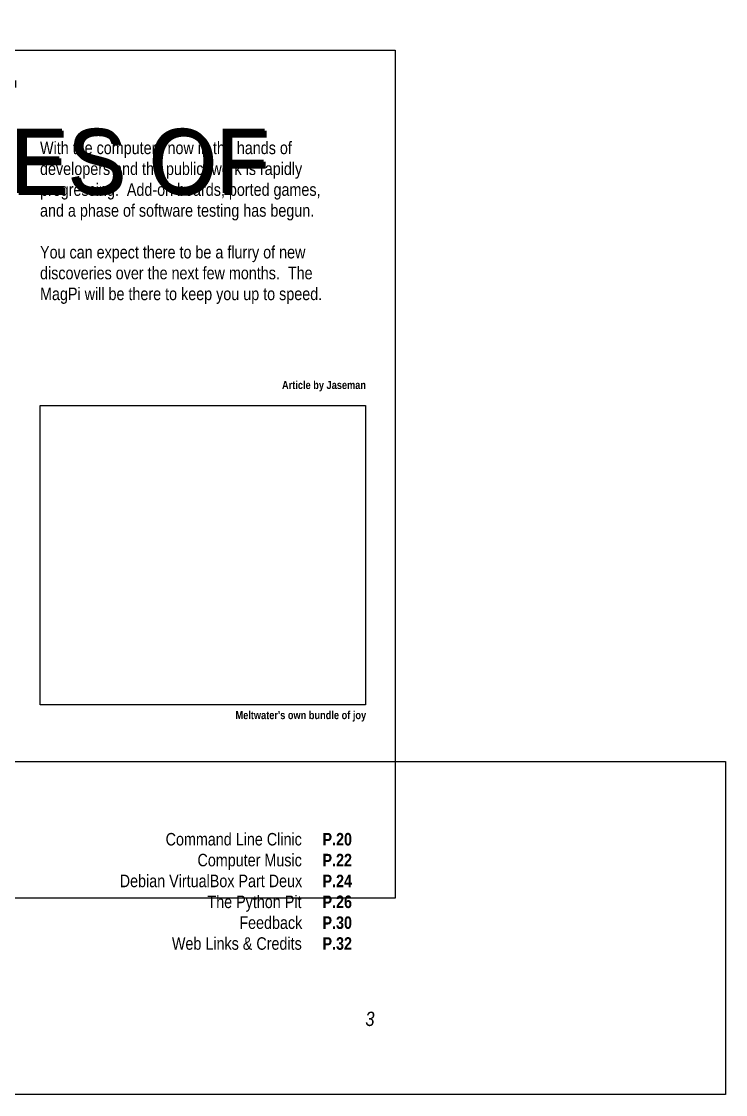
# Model space of a CAD drawing. Header units: millimetres. Extents: x -361 to 301, y -13 to 287.
# Drawn here: x 103.8 to 300.7, y -13.2 to 287 of the extents above; entities that cross this region are included whole.
import ezdxf

# ---------------------------------------------------------------- set-up
doc = ezdxf.new("R2010")
doc.units = ezdxf.units.MM
doc.layers.add('Images', color=7, linetype='Continuous')
doc.layers.add('Text', color=7, linetype='Continuous')
doc.styles.get("Standard").update_dxf_attribs({"font": 'arial.ttf'})
picture_1 = doc.add_image_def('image1.jpg', size_in_pixel=(2366, 544))
picture_2 = doc.add_image_def('image6.jpg', size_in_pixel=(2275, 2094))
picture_3 = doc.add_image_def('image7.jpg', size_in_pixel=(2113, 2387))

msp = doc.modelspace()

# ---------------------------------------------------------------- texts
at = {"layer": 'Text', "color": 12, "char_height": 18, "attachment_point": 1}
for s, insert in [('\\pi5.0086;{\\fAgency FB|b0|i0|c0|p34;LITTLE BUNDLES OF JOY}', (19, 287)), ('\\pi5.0086;{\\fAgency FB|b0|i0|c0|p34;\\C18;\\c66;LITTLE BUNDLES OF JOY}', (19.5, 286.5))]:
    msp.add_mtext_dynamic_manual_height_columns(s, width=181, gutter_width=12.5, heights=[0], dxfattribs=dict(at, insert=insert))
at = {"layer": 'Text', "attachment_point": 1}
for s, width, insert, char_height in [('{\\fArial Narrow|b0|i0|c0|p34;With the computers now in the hands of developers and the public, work is rapidly \\H1.6795x; \\H0.59543x;progressing.  Add-on boards, ported games, \\H1.4402x; \\H0.69436x;and a phase of software testing has begun.\\H1.537x; \\H0.65062x;\\P\\H1.5005x; \\H0.66646x;\\PYou can expect there to be a flurry of new \\H1.5169x; \\H0.65924x;discoveries over the next few months.  The \\H1.5242x; \\H0.65608x;MagPi will be there to keep you up to speed.\\H1.5047x; }', 82, (109, 253.39), 3.5), ('\\pi67.677;{\\fArial Narrow|b1|i0|c0|p34;Article by Jaseman}', 91, (109, 186.43), 2.25), ("\\pi54.661;{\\fArial Narrow|b1|i0|c0|p34;Meltwater's own bundle of joy}", 91, (109, 94.09), 2.25)]:
    msp.add_mtext_dynamic_manual_height_columns(s, width=width, gutter_width=12.5, heights=[0], dxfattribs=dict(at, insert=insert, char_height=char_height))
at = {"layer": 'Text', "color": 255, "attachment_point": 1}
for s, width, insert, char_height in [('\\pi35.126;{\\fArial Narrow|b0|i0|c0|p34;\\C256;Command Line Clinic\\P\\pi44.04;Computer Music\\H1.8666x; \\H0.53574x;\\P\\pi22.295;Debian VirtualBox Part Deux\\H1.56x; \\H0.64103x;\\P\\pi46.822;The Python Pit\\H1.6467x; \\H0.60729x;\\P\\pi55.741;Feedback\\H1.6178x; \\H0.61813x;\\P\\pi36.887;Web Links & Credits\\H1.6451x; }', 73, (109, 60), 3.5), ('{\\fArial Narrow|b1|i0|c0|p34;\\C12;P.20\\PP.22\\H1.8397x; \\H0.54356x;\\PP.24\\H1.5598x; \\H0.6411x;\\PP.26\\H1.6531x; \\H0.60492x;\\PP.30\\H1.622x; \\H0.61651x;\\PP.32\\H1.6324x; }', 10.8623, (188, 60), 3.5), ('{\\fArial Narrow|b0|i1|c0|p34;\\C43;3}', 10, (200, 10), 4)]:
    msp.add_mtext_dynamic_manual_height_columns(s, width=width, gutter_width=12.5, heights=[0], dxfattribs=dict(at, insert=insert, char_height=char_height))

# ---------------------------------------------------------------- pictures from other files: only their frames are drawn
at = {"layer": 'Images'}
image = msp.add_image(picture_3, insert=(-1.69, 41.75), size_in_units=(210, 237.23), dxfattribs=dict(at, brightness=56, contrast=73))
image.dxf.flags = 7
image = msp.add_image(picture_2, insert=(109, 95.81), size_in_units=(91, 83.76), dxfattribs=at)
image.dxf.flags = 7
image = msp.add_image(picture_1, insert=(-104.49, -13.17), size_in_units=(405.22, 93.17), rotation=0, dxfattribs=at)
image.dxf.flags = 7

doc.saveas('drawing.dxf')
